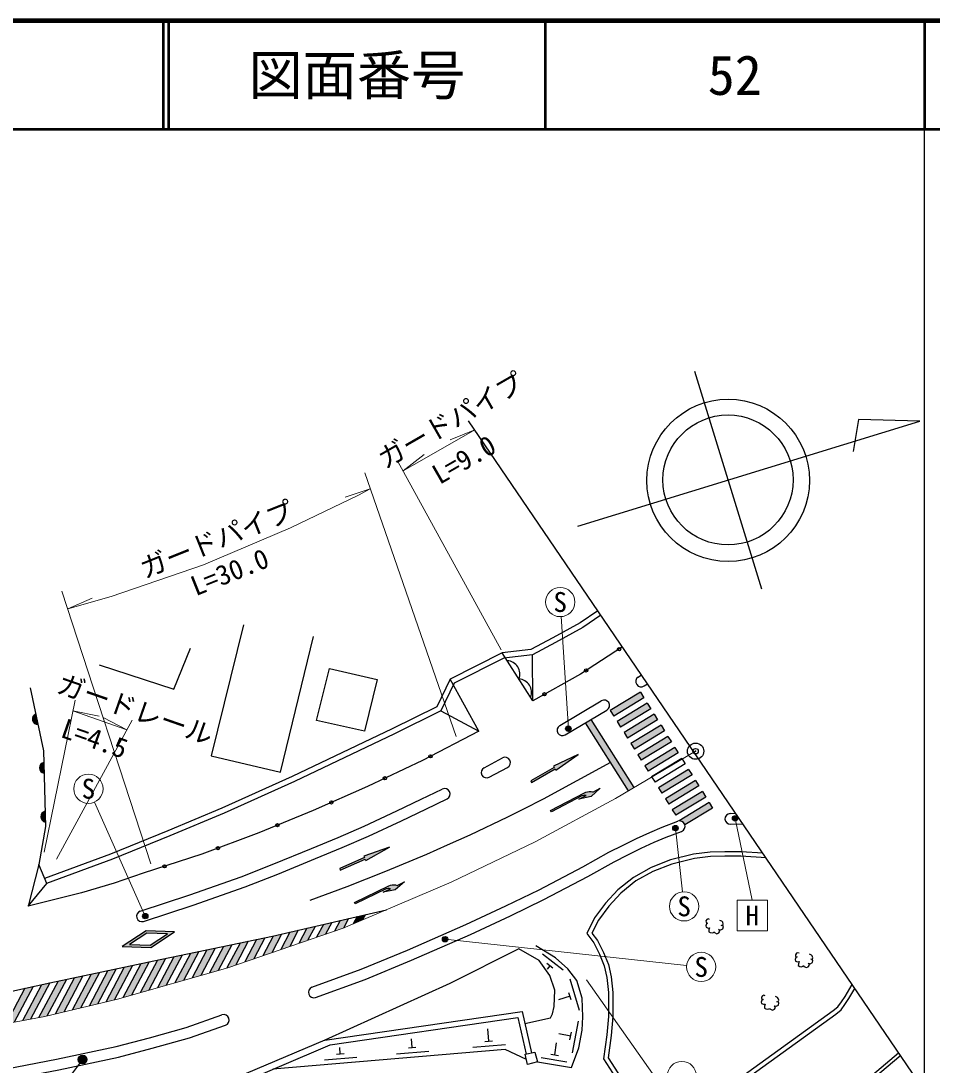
# Model space of a CAD drawing. Units: millimetres at full size, sheet at 1:1000; details may follow other scales. Extents: x 40000 to 680000, y 20000 to 380000.
# Drawn here: x 495616 to 579708, y 283611 to 380000 of the extents above; entities that cross this region are included whole.
import ezdxf
from ezdxf.enums import TextEntityAlignment as Align

# ---------------------------------------------------------------- set-up
doc = ezdxf.new("R2010")
doc.units = ezdxf.units.MM
doc.header["$LTSCALE"] = 1000
doc.header["$PDMODE"] = 32
doc.header["$PDSIZE"] = 500
doc.linetypes.add('CHAIN', pattern=[18.5, 12, -1.5, 3.5, -1.5])
for name, color, linetype, lineweight in [('M-BGD', 7, 'Continuous', 25), ('M-BGD-HTXT', 7, 'Continuous', 13), ('M-BMK', 2, 'CHAIN', 13), ('M-BMK-OTRS', 5, 'Continuous', 25), ('M-BMK-SRVR', 3, 'Continuous', 25), ('M-STR-HTXT', 7, 'Continuous', 13), ('M-STR-STRC', 7, 'Continuous', 25), ('M-TTL', 2, 'Continuous', 140), ('M-TTL-BAND', 7, 'Continuous', 25), ('M-TTL-LINE', 7, 'Continuous', 50)]:
    doc.layers.add(name, color=color, linetype=linetype, lineweight=lineweight)
doc.layers.add('M-OTRS', color=6, linetype='Continuous')
doc.layers.add('M-TTL-TXT', color=7, linetype='Continuous')
doc.styles.add('ＭＳ ゴシック', font='')
doc.styles.get('ＭＳ ゴシック').set_extended_font_data('MS Gothic')

msp = doc.modelspace()

# ---------------------------------------------------------------- hatches: boundary and pattern name
at = {"layer": 'M-BGD'}
for points in [[(497187, 315046, -0.82183), (496982, 316016)], [(497754, 310560, -0.82183), (497727, 311550)], [(497878, 306049, -0.82183), (497851, 307040)]]:
    msp.add_hatch(color=256, dxfattribs=at).paths.add_polyline_path(points)
at = {"layer": 'M-STR-STRC'}
for points in [[(553102, 317521), (552784, 318030), (550011, 316339), (550329, 315830)], [(553738, 316503), (553420, 317012), (550647, 315321), (550964, 314812)], [(548242, 315519), (547727, 315211), (551682, 308938), (552199, 309242)], [(554373, 315485), (554055, 315994), (551282, 314303), (551600, 313794)], [(546358, 314780, -1), (545919, 314541, -0.41421), (546019, 314880, -0.41421)], [(555009, 314467), (554691, 314976), (551918, 313285), (552235, 312776)], [(555644, 313449), (555326, 313958), (552553, 312267), (552871, 311758)], [(556280, 312431), (555962, 312940), (553189, 311249), (553506, 310740)], [(547048, 312272), (544769, 311220), (544843, 311090), (542676, 309843), (542752, 309713), (544919, 310960), (544994, 310830)], [(557551, 310395), (557233, 310904), (554460, 309213), (554777, 308704)], [(558186, 309377), (557868, 309886), (555095, 308195), (555413, 307686)], [(547783, 308494), (547119, 308146), (548233, 308391), (549068, 309168), (548404, 308819), (548384, 308824), (548230, 308856), (548074, 308865), (547918, 308849), (547766, 308811), (547623, 308749), (544500, 307111), (544570, 306979), (547381, 308453), (547447, 308482), (547557, 308511), (547671, 308514)], [(558822, 308359), (558504, 308868), (555731, 307177), (556048, 306668)], [(559457, 307341), (559140, 307850), (556366, 306159), (556369, 306154, -0.36789), (556900, 305781)], [(561751, 306504, -1), (561312, 306265, -0.41421), (561412, 306604, -0.41421)], [(556241, 305606, -1), (555802, 305367, -0.41421), (555902, 305706, -0.41421)], [(529635, 303717), (527259, 302908), (527320, 302771), (525035, 301757), (525096, 301620), (527381, 302633), (527443, 302496)], [(529720, 299897), (529044, 299572), (530166, 299778), (531027, 300525), (530352, 300200), (530332, 300205), (530179, 300243), (530024, 300257), (529867, 300246), (529714, 300213), (529569, 300156), (526391, 298629), (526456, 298494), (529317, 299870), (529383, 299896), (529495, 299921), (529609, 299921)], [(507312, 297486, -1), (506873, 297247, -0.41421), (506973, 297586, -0.41421)], [(525861, 297141), (525087, 296961), (524566, 295977), (525354, 296246), (525398, 296265)], [(527151, 297013), (527410, 297502), (526636, 297322), (526275, 296639)], [(519593, 294274), (520422, 294558), (521216, 296059), (520442, 295878)], [(522764, 296420), (521990, 296239), (521251, 294842), (522080, 295125)], [(524313, 296780), (523539, 296600), (522909, 295409), (523738, 295693)], [(514622, 292577), (514706, 292601), (515448, 292855), (516604, 295040), (515841, 294881)], [(518130, 295357), (517367, 295198), (516277, 293139), (517106, 293423)], [(519667, 295698), (518893, 295517), (517935, 293707), (518764, 293990)], [(534979, 295353, -1), (534540, 295113, -0.41421), (534640, 295453, -0.41421)], [(509824, 291205), (510624, 291434), (512027, 294087), (511264, 293928)], [(513553, 294404), (512790, 294246), (511423, 291663), (512223, 291891)], [(515078, 294722), (514315, 294563), (513023, 292120), (513823, 292349)], [(507450, 293133), (506686, 292972), (505025, 289833), (505825, 290062)], [(508976, 293452), (508213, 293293), (506625, 290291), (507424, 290519)], [(510501, 293769), (509739, 293611), (508224, 290748), (509024, 290977)], [(500347, 288689), (501124, 288875), (502867, 292169), (502103, 292008)], [(504394, 292490), (503631, 292330), (501902, 289062), (502679, 289248)], [(505922, 292812), (505158, 292651), (503456, 289434), (504234, 289621)], [(498284, 291205), (498278, 291203), (497516, 291036), (495751, 287701), (496504, 287840)], [(499811, 291526), (499048, 291365), (497256, 287979), (497826, 288085), (498015, 288130)], [(501339, 291847), (500575, 291687), (498792, 288316), (499569, 288502)], [(494247, 287423), (494999, 287562), (496748, 290868), (495980, 290700)], [(500979, 283911, -1), (501654, 284340, -1)]]:
    msp.add_hatch(color=256, dxfattribs=at).paths.add_polyline_path(points)
h = msp.add_hatch(color=256, dxfattribs=at)
edge = h.paths.add_edge_path()
edge.add_line((556597, 311922), (556639, 311855))
h = msp.add_hatch(color=256, dxfattribs=at)
h.paths.add_polyline_path([(507169, 296004), (504975, 294563), (507598, 294463), (509792, 295904)])
h.paths.add_polyline_path([(509143, 295724), (507540, 294671), (505624, 294744), (507227, 295797)], flags=16)

# ---------------------------------------------------------------- linework, layer by layer
at = {"layer": 'M-BGD'}
for p, q in [((542870, 317250), (540046, 321656)), ((542870, 317250), (542832, 321479)), ((537872, 314448), (535241, 319234)), ((552577, 319433), (552886, 319644)), ((553139, 318606), (553449, 318817)), ((545339, 314948), (549181, 317246)), ((534372, 316318), (537872, 314448)), ((545853, 314090), (549694, 316388)), ((497187, 315046), (496982, 316016)), ((497754, 310560), (497727, 311550)), ((538361, 311064), (540055, 311970)), ((538832, 310182), (540527, 311088)), ((497878, 306049), (497851, 307040)), ((561069, 306838), (561583, 306864)), ((561120, 305839), (562242, 305897)), ((545655, 292382), (543766, 293862)), ((544709, 292552), (544158, 292984)), ((544433, 292768), (544197, 292466)), ((547155, 288655), (546295, 291529)), ((546394, 289627), (546194, 290298)), ((546294, 289963), (545216, 289640)), ((546508, 284738), (547081, 287682)), ((538794, 285832), (538699, 286953)), ((546353, 286296), (545249, 286511)), ((546286, 285952), (546420, 286640)), ((531724, 285229), (531655, 286048)), ((537338, 285257), (540327, 285512)), ((538446, 285803), (539143, 285862)), ((544877, 284561), (545057, 285671)), ((524737, 284633), (525435, 284693)), ((525086, 284663), (525038, 285223)), ((530268, 284653), (533257, 284908)), ((531376, 285199), (532073, 285259)), ((544531, 284617), (545222, 284505)), ((523630, 284087), (526619, 284342)), ((543620, 284308), (545990, 283925))]:
    msp.add_line(p, q, dxfattribs=at)
for points in [[(548870, 325548), (547218, 324442), (544710, 323056), (542679, 321965), (540046, 321656), (535241, 319234), (533997, 316690), (529876, 314653), (520660, 310258), (514162, 307325), (509182, 305240), (503883, 303074), (497807, 300845)], [(549148, 325132), (547478, 324015), (544950, 322617), (542832, 321479), (540192, 321170), (535616, 318863)], [(516157, 324256), (513182, 312158), (519563, 310661), (522607, 323176)], [(502847, 320560), (509717, 318316), (511269, 322111)], [(551143, 322206), (547257, 319704), (542870, 317250)], [(496471, 318438), (497697, 312624), (497890, 305623), (497280, 302144), (496285, 298289), (497995, 300381), (497280, 302144)], [(535616, 318863), (534372, 316318), (530094, 314203), (520871, 309805), (514361, 306866), (509374, 304778), (504064, 302608), (497979, 300376)], [(537872, 314448), (532680, 311730), (527611, 309334), (522597, 307119), (517574, 305058), (512322, 303084), (506912, 301322), (504216, 300400), (501203, 299513), (496285, 298289)], [(506630, 297829), (511199, 299335), (515954, 300995), (518968, 302176), (522421, 303597), (524885, 304612), (527283, 305660), (530301, 307076), (532567, 308149), (534503, 309093)], [(506943, 296879), (511520, 298388), (516302, 300057), (519340, 301248), (522802, 302673), (525276, 303691), (527695, 304749), (530727, 306171), (533000, 307248), (534941, 308195)], [(522474, 290798), (527031, 292454), (531284, 294227), (536690, 296593), (540383, 298299), (543433, 299788), (547461, 301903), (549889, 303262), (551186, 303920), (552443, 304540), (553665, 305093), (554799, 305575), (556238, 306123)], [(522816, 289858), (527394, 291523), (531677, 293308), (537100, 295681), (540812, 297396), (543885, 298896), (547937, 301023), (550359, 302379), (551634, 303025), (552871, 303636), (554067, 304177), (555172, 304648), (556594, 305189)], [(564096, 303173), (562081, 303283), (560569, 303303), (559240, 303273), (557698, 303080), (555580, 302555), (553772, 301843), (552143, 300939), (550705, 299782), (549557, 298545), (548564, 297197), (547838, 295746), (548490, 294911), (549003, 293848), (549452, 292776), (549691, 291701), (549847, 290299), (549847, 288105), (549691, 286391), (549388, 284199), (554373, 276437), (570810, 288323), (571303, 288719), (571667, 289216), (572026, 289745), (572585, 290698)], [(564379, 302756), (562067, 302883), (560571, 302903), (559270, 302873), (557772, 302686), (555702, 302173), (553943, 301480), (552367, 300606), (550978, 299488), (549865, 298289), (548906, 296987), (548309, 295793), (548831, 295123), (549368, 294012), (549835, 292897), (550086, 291766), (550247, 290321), (550247, 288087), (550088, 286346), (549805, 284290), (554481, 277009), (570567, 288641), (571012, 288998), (571340, 289446), (571687, 289959), (572337, 291063)], [(559172, 297055), (559044, 297101), (558932, 297056), (558825, 296922), (558845, 296792), (558928, 296733), (558988, 296722), (558882, 296661), (558818, 296472), (558850, 296335), (559031, 296266), (559179, 296285), (559102, 296088), (559099, 295922), (559223, 295846), (559405, 295808), (559530, 295864), (559562, 295925), (559615, 295842), (559847, 295740), (560021, 295808), (560119, 295968), (560077, 296079), (560007, 296131), (560200, 296083), (560392, 296196), (560445, 296395), (560373, 296472), (560246, 296503), (560403, 296548), (560425, 296636), (560384, 296806), (560302, 296896), (560129, 296974)], [(541579, 294356), (535198, 291129), (523663, 285929), (514586, 282053), (508294, 280087), (503919, 278817), (499357, 277734), (492326, 276180), (487202, 275258), (483762, 274743), (479253, 274146), (455248, 273357), (434167, 272767), (420021, 272411), (403492, 272594)], [(542121, 287449), (544479, 287962), (544690, 288358), (544819, 289026), (544883, 290537), (544428, 291868), (543456, 293275), (541579, 294356)], [(543302, 283904), (546444, 283395), (547103, 285196), (547422, 286835), (547484, 288064), (547411, 289785), (546924, 291412), (546090, 292513), (544947, 293505), (543150, 294616)], [(567435, 293932), (567307, 293978), (567195, 293932), (567089, 293799), (567109, 293669), (567192, 293610), (567251, 293598), (567146, 293538), (567081, 293348), (567114, 293212), (567295, 293142), (567442, 293161), (567365, 292965), (567362, 292798), (567486, 292722), (567668, 292684), (567793, 292740), (567826, 292801), (567879, 292719), (568110, 292616), (568284, 292684), (568383, 292844), (568341, 292955), (568270, 293008), (568464, 292960), (568655, 293072), (568708, 293271), (568637, 293348), (568509, 293380), (568666, 293424), (568688, 293513), (568647, 293683), (568565, 293773), (568393, 293850)], [(564299, 290011), (564171, 290057), (564059, 290012), (563953, 289878), (563972, 289748), (564055, 289689), (564115, 289678), (564009, 289617), (563945, 289428), (563977, 289291), (564158, 289222), (564306, 289241), (564229, 289044), (564226, 288878), (564350, 288802), (564532, 288764), (564657, 288819), (564690, 288881), (564742, 288798), (564974, 288695), (565148, 288764), (565246, 288923), (565205, 289035), (565134, 289087), (565327, 289039), (565519, 289151), (565572, 289351), (565500, 289427), (565373, 289459), (565530, 289504), (565552, 289592), (565511, 289762), (565429, 289852), (565256, 289930)], [(484550, 281896), (489052, 282445), (494276, 283256), (498910, 284150), (504404, 285328), (507481, 286129), (510864, 287073), (514171, 288243)], [(523663, 285929), (541874, 288560), (542725, 284740)], [(472722, 273346), (479514, 273575), (483846, 274149), (487300, 274666), (492444, 275592), (499491, 277149), (504072, 278237), (508467, 279513), (514794, 281489), (524162, 285496), (541486, 287999), (542237, 284632)], [(484671, 280903), (489189, 281454), (494447, 282271), (499110, 283170), (504635, 284355), (507742, 285164), (511166, 286119), (514504, 287301)], [(542273, 284143), (540313, 285059), (518868, 283229)], [(576616, 284719), (571794, 280643), (552106, 267189)], [(576810, 284490), (571976, 280404), (552275, 266941)]]:
    msp.add_lwpolyline(points, dxfattribs=at)
for points in [[(524108, 320236), (528505, 319211), (527337, 314421), (522909, 315414)], [(542162, 284615), (543060, 284815), (543302, 283904), (542384, 283672)]]:
    msp.add_lwpolyline(points, close=True, dxfattribs=at)
for centre in [(550822, 321999), (547781, 320042), (543935, 317846), (533406, 312110), (529211, 310090), (524268, 307857), (519287, 305761), (513796, 303638), (508864, 301958)]:
    msp.add_circle(centre, 150, dxfattribs=at)
for centre, radius, start, end in [((540411, 319696), 1250, 339.52676, 85.78696), ((541491, 318012), 1250, 339.52676, 85.78696), ((552858, 319020), 500, 124.23729, 304.23729), ((549438, 316817), 500, 300.89436, 120.89436), ((497180, 315551), 505, 113.07816, 270.73635), ((545596, 314519), 500, 120.89436, 300.89436), ((497838, 311058), 505, 102.74945, 260.40764), ((540291, 311529), 500, 298.14024, 118.14024), ((538596, 310623), 500, 118.14024, 298.14024), ((534722, 308644), 500, 296.0054, 116.0054), ((497963, 306547), 505, 102.74945, 260.40764), ((561094, 306339), 500, 92.91623, 272.91623), ((556416, 305656), 500, 290.84003, 110.84003), ((506786, 297354), 500, 108.2455, 288.2455), ((522645, 290328), 500, 109.97998, 289.97998), ((514337, 287772), 500, 289.49176, 109.49176)]:
    msp.add_arc(centre, radius, start, end, dxfattribs=at)
at = {"layer": 'M-BGD-HTXT'}
for p, q in [((546138, 314660), (545473, 325011)), ((507093, 297366), (502397, 307890)), ((561532, 306385), (563116, 298829)), ((556021, 305487), (556675, 299607)), ((534760, 295233), (557055, 292819))]:
    msp.add_line(p, q, dxfattribs=at)
msp.add_lwpolyline([(561710, 298829), (564522, 298829), (564522, 296016), (561710, 296016)], close=True, dxfattribs=at)
for centre in [(545387, 326358), (501847, 309123), (556824, 298266), (558397, 292674), (556612, 282603)]:
    msp.add_circle(centre, 1350, dxfattribs=at)
at = {"layer": 'M-BMK'}
msp.add_lwpolyline([(60395, 289164), (160405, 287700), (260724, 286115), (360773, 284930), (398553, 284482), (423964, 284158), (442241, 283968), (454161, 283942), (461760, 284124), (470355, 284571), (481325, 285508), (489458, 286539), (497826, 288085), (504529, 289691), (514706, 292601), (525354, 296246), (535314, 300498), (543085, 304220), (550475, 308228), (557884, 312588)], dxfattribs=at)
at = {"layer": 'M-BMK-OTRS'}
msp.add_line((587023, 269483), (536933, 343085), dxfattribs=at)
at = {"layer": 'M-BMK-SRVR'}
for p, q in [((557793, 347662), (563954, 327586)), ((572922, 343211), (572422, 340252)), ((578587, 343060), (572922, 343211)), ((547011, 333370), (578587, 343060))]:
    msp.add_line(p, q, dxfattribs=at)
for centre, radius in [((560886, 337584), 7500), ((560873, 337624), 6000), ((557884, 312588), 750)]:
    msp.add_circle(centre, radius, dxfattribs=at)
at = {"layer": 'M-OTRS'}
msp.add_point((557884, 312588), dxfattribs=at)
at = {"layer": 'M-STR-HTXT'}
for p, q in [((530887, 338455), (537497, 342257)), ((537497, 342257), (535219, 341341)), ((539946, 321943), (530401, 339329)), ((530887, 338455), (532824, 339963)), ((535800, 313947), (527348, 338292)), ((527861, 336814), (525529, 336047)), ((507607, 302181), (499405, 327359)), ((499936, 325727), (502180, 326724)), ((500626, 317290), (497767, 303276)), ((505405, 314558), (500424, 316301)), ((500424, 316301), (502832, 315821)), ((498908, 302607), (505889, 315449)), ((505405, 314558), (503223, 315684)), ((559599, 274778), (547804, 291476))]:
    msp.add_line(p, q, dxfattribs=at)
msp.add_lwpolyline([(499936, 325727), (503948, 326874), (512473, 329792), (520502, 333219), (526759, 336217), (527861, 336814)], dxfattribs=at)
at = {"layer": 'M-STR-STRC'}
for p, q in [((552784, 318030), (550011, 316339)), ((553102, 317521), (550329, 315830)), ((552784, 318030), (553102, 317521)), ((550011, 316339), (550329, 315830)), ((553420, 317012), (550647, 315321)), ((553738, 316503), (550964, 314812)), ((553420, 317012), (553738, 316503)), ((551682, 308938), (547727, 315211)), ((552199, 309242), (548242, 315520)), ((550647, 315321), (550964, 314812)), ((554055, 315994), (551282, 314303)), ((554373, 315485), (551600, 313794)), ((554055, 315994), (554373, 315485)), ((551282, 314303), (551600, 313794)), ((554691, 314976), (551918, 313285)), ((555009, 314467), (552235, 312776)), ((554691, 314976), (555009, 314467)), ((551918, 313285), (552235, 312776)), ((555326, 313958), (552553, 312267)), ((555644, 313449), (552871, 311758)), ((555326, 313958), (555644, 313449)), ((555962, 312940), (553189, 311249)), ((556280, 312431), (553506, 310740)), ((555962, 312940), (556280, 312431)), ((547048, 312272), (544769, 311220)), ((544994, 310830), (547048, 312272)), ((552553, 312267), (552871, 311758)), ((556597, 311922), (553824, 310231)), ((556915, 311413), (554142, 309722)), ((556597, 311922), (556915, 311413)), ((544843, 311090), (542676, 309843)), ((542752, 309713), (544919, 310960)), ((544769, 311219), (544843, 311090)), ((544919, 310960), (544994, 310830)), ((553189, 311249), (553506, 310740)), ((557233, 310904), (554460, 309213)), ((557551, 310395), (554777, 308704)), ((557233, 310904), (557551, 310395)), ((542676, 309843), (542752, 309713)), ((553824, 310231), (554142, 309722)), ((557868, 309886), (555095, 308195)), ((557868, 309886), (558186, 309377)), ((544500, 307111), (547623, 308749)), ((547381, 308453), (544570, 306979)), ((547119, 308146), (547783, 308494)), ((547447, 308482), (547381, 308453)), ((547557, 308511), (547447, 308482)), ((547671, 308514), (547557, 308511)), ((547623, 308749), (547766, 308811)), ((547783, 308494), (547671, 308514)), ((547766, 308811), (547918, 308849)), ((547918, 308849), (548074, 308865)), ((548074, 308865), (548230, 308856)), ((548230, 308856), (548384, 308824)), ((549068, 309168), (548233, 308391)), ((548384, 308824), (548404, 308819)), ((548404, 308819), (549068, 309168)), ((554460, 309213), (554777, 308704)), ((558186, 309377), (555413, 307686)), ((558504, 308868), (555731, 307177)), ((558504, 308868), (558822, 308359)), ((548233, 308391), (547119, 308146)), ((555095, 308195), (555413, 307686)), ((558822, 308359), (556048, 306668)), ((559140, 307850), (556366, 306159)), ((559140, 307850), (559457, 307341)), ((544570, 306979), (544500, 307111)), ((555731, 307177), (556048, 306668)), ((559457, 307341), (556900, 305781)), ((556366, 306159), (556369, 306154)), ((529635, 303717), (527259, 302908)), ((527443, 302496), (529635, 303717)), ((527320, 302771), (525035, 301757)), ((527260, 302907), (527320, 302771)), ((525035, 301757), (525096, 301620)), ((525096, 301620), (527381, 302633)), ((527381, 302633), (527443, 302496)), ((526391, 298629), (529569, 300156)), ((529317, 299870), (526456, 298494)), ((529044, 299572), (529720, 299897)), ((530166, 299778), (529044, 299572)), ((529383, 299896), (529317, 299870)), ((529495, 299921), (529383, 299896)), ((529609, 299921), (529495, 299921)), ((529569, 300156), (529714, 300213)), ((529720, 299897), (529609, 299921)), ((529714, 300213), (529867, 300246)), ((529867, 300246), (530024, 300257)), ((530024, 300257), (530179, 300243)), ((531027, 300525), (530166, 299778)), ((530179, 300243), (530332, 300205)), ((530332, 300205), (530352, 300200)), ((530352, 300200), (531027, 300525)), ((526456, 298494), (526391, 298629)), ((525087, 296961), (524566, 295977)), ((525861, 297141), (525398, 296265)), ((526636, 297322), (526275, 296639)), ((527410, 297502), (527151, 297013)), ((507169, 296004), (504975, 294563)), ((509792, 295904), (507169, 296004)), ((521216, 296059), (520422, 294558)), ((521990, 296239), (521251, 294842)), ((522764, 296420), (522080, 295125)), ((523539, 296600), (522909, 295409)), ((524313, 296780), (523738, 295693)), ((507227, 295797), (505624, 294744)), ((509143, 295724), (507227, 295797)), ((507540, 294671), (509143, 295724)), ((507598, 294463), (509792, 295904)), ((516604, 295040), (515448, 292855)), ((517367, 295198), (516277, 293139)), ((518130, 295357), (517106, 293423)), ((518893, 295517), (517935, 293707)), ((519667, 295698), (518764, 293990)), ((520442, 295878), (519593, 294274)), ((504975, 294563), (507598, 294463)), ((505624, 294744), (507540, 294671)), ((512027, 294087), (510624, 291434)), ((512790, 294246), (511423, 291663)), ((513553, 294404), (512223, 291891)), ((514315, 294563), (513023, 292120)), ((515078, 294722), (513823, 292349)), ((515841, 294881), (514622, 292577)), ((507450, 293133), (505825, 290062)), ((508213, 293293), (506625, 290291)), ((508976, 293452), (507424, 290519)), ((509739, 293611), (508224, 290748)), ((510501, 293769), (509024, 290977)), ((511264, 293928), (509824, 291205)), ((502867, 292169), (501124, 288875)), ((503631, 292330), (501902, 289062)), ((504394, 292490), (502679, 289248)), ((505158, 292651), (503456, 289434)), ((505922, 292812), (504234, 289621)), ((506686, 292972), (505025, 289833)), ((498284, 291205), (496504, 287840)), ((499048, 291365), (497256, 287979)), ((499811, 291526), (498015, 288130)), ((500575, 291687), (498792, 288316)), ((501339, 291847), (499569, 288502)), ((502103, 292008), (500347, 288689)), ((495980, 290700), (494247, 287423)), ((496748, 290868), (494999, 287562)), ((497516, 291036), (495751, 287701)), ((501316, 284126), (467908, 239929))]:
    msp.add_line(p, q, dxfattribs=at)
for points in [[(550037, 311546), (543800, 308157), (542010, 307236), (540511, 306491), (537032, 304848), (534948, 303905), (533039, 303045), (529254, 301473), (525701, 300060), (522270, 298797)], [(462433, 284455), (483246, 287908), (498278, 291203), (507884, 293224), (518844, 295506), (529363, 297957)]]:
    msp.add_lwpolyline(points, dxfattribs=at)
for centre, radius in [((546138, 314660), 250), ((561532, 306385), 250), ((556021, 305487), 250), ((507093, 297366), 250), ((534760, 295233), 250), ((501316, 284126), 400)]:
    msp.add_circle(centre, radius, dxfattribs=at)
at = {"layer": 'M-TTL'}
msp.add_line((680000, 380000), (40000, 380000), dxfattribs=at)
at = {"layer": 'M-TTL-BAND'}
msp.add_line((579000, 20000), (579000, 370000), dxfattribs=at)
at = {"layer": 'M-TTL-LINE'}
for p, q in [((508747, 380000), (508747, 370000)), ((509247, 380000), (509247, 370000)), ((543997, 380000), (543997, 370000)), ((579000, 380000), (579000, 370000)), ((40000, 370000), (680000, 370000))]:
    msp.add_line(p, q, dxfattribs=at)

# ---------------------------------------------------------------- texts
at = {"layer": 'M-BGD-HTXT', "style": 'ＭＳ ゴシック'}
for s, p in [('S', (545387, 326358)), ('S', (501847, 309123)), ('S', (556824, 298266)), ('H', (563116, 297423)), ('S', (558397, 292674))]:
    msp.add_text(s, height=1833, dxfattribs=at).set_placement(p, align=Align.MIDDLE_CENTER)
at = {"layer": 'M-STR-HTXT', "style": 'ＭＳ ゴシック'}
for s, rotation, p in [('ガードパイプ', 29.905, (535998, 341869)), ('L=9.0', 29.905, (537229, 338236)), ('ガードパイプ', 21.821, (514219, 330781)), ('L=30.0', 21.821, (515427, 327765)), ('ガードレール', 340.717, (505694, 315066)), ('L=4.5', 340.717, (501930, 312378))]:
    msp.add_text(s, height=1833, rotation=rotation, dxfattribs=at).set_placement(p, align=Align.BOTTOM_CENTER)
at = {"layer": 'M-TTL-TXT', "style": 'ＭＳ ゴシック'}
for s, p in [('図面番号', (526622, 375000)), ('52', (561497, 375000))]:
    msp.add_text(s, height=3666, dxfattribs=at).set_placement(p, align=Align.MIDDLE_CENTER)

doc.saveas('drawing.dxf')
